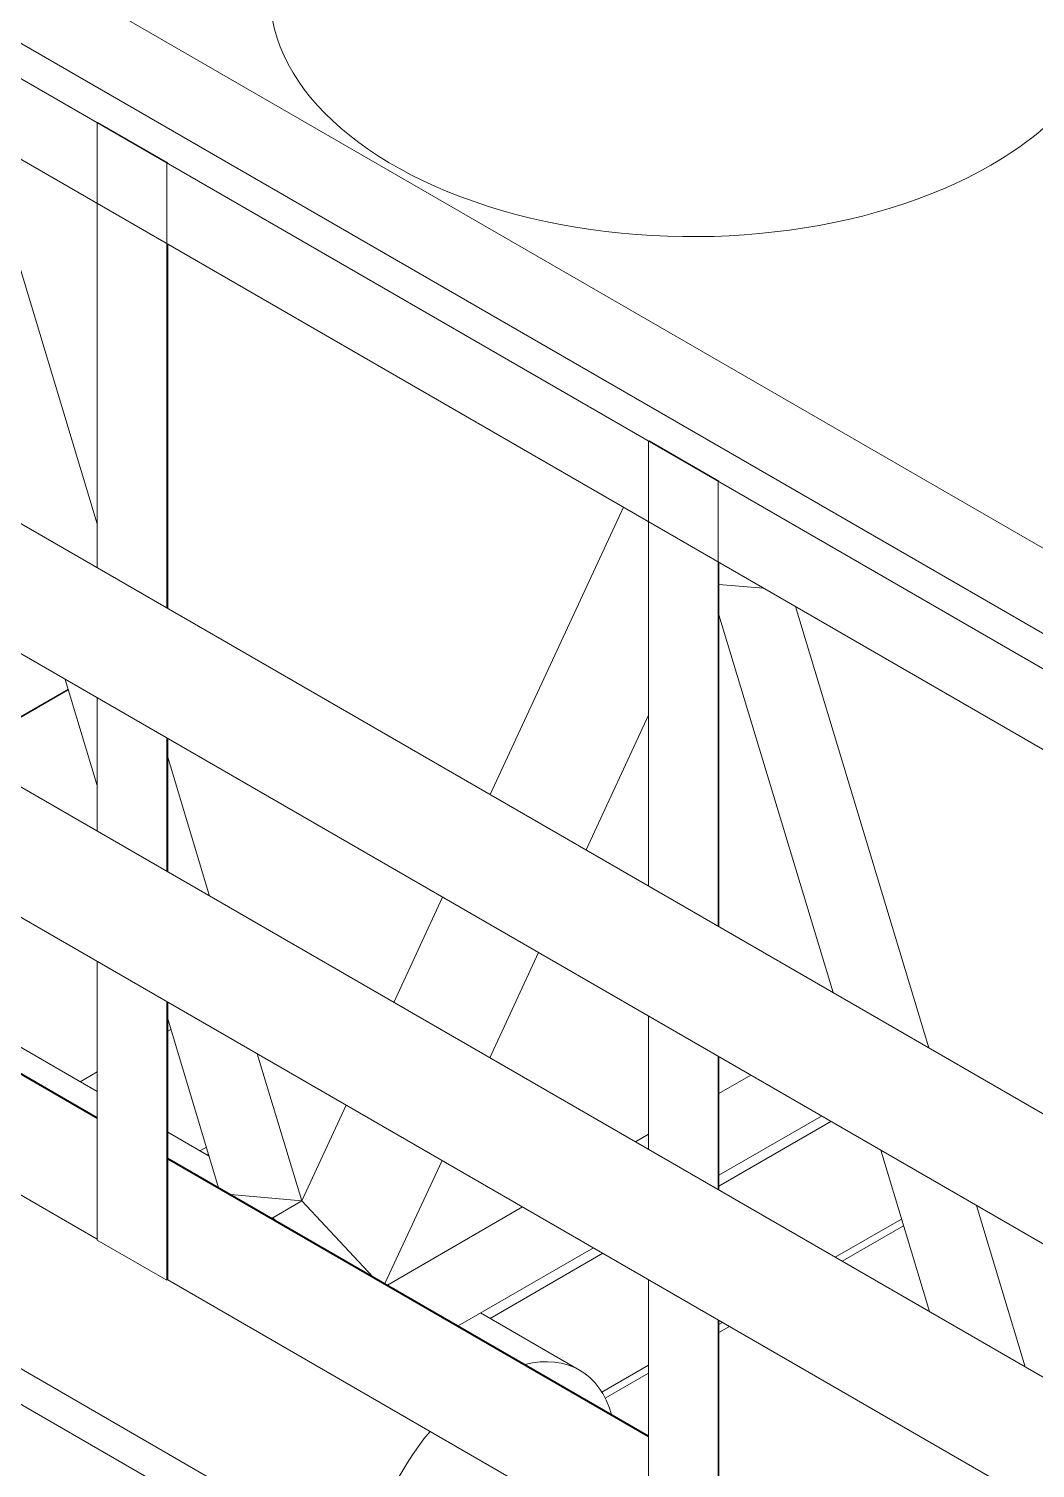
# Model space of a CAD drawing. Header units: millimetres. Extents: x -312439 to 477422, y -331570 to 212570.
# Drawn here: x 396200 to 396825, y 106753 to 107647 of the extents above; entities that cross this region are included whole.
import ezdxf

# ---------------------------------------------------------------- set-up
doc = ezdxf.new("R2010")
doc.units = ezdxf.units.MM

msp = doc.modelspace()

# ---------------------------------------------------------------- linework, layer by layer
at = {"color": 3, "linetype": 'Continuous', "lineweight": 0, "extrusion": (0, 0.816497, 0.57735)}
for p, q in [((397688.465, 106828.826), (395652.888, 108004.067)), ((397642.127, 106802.573), (395606.983, 107977.564)), ((395587.495, 107966.812), (399592.545, 105654.496)), ((397623.505, 106741.315), (395587.928, 107916.556)), ((396243.179, 107588.753), (396242.746, 107588.503)), ((396242.746, 107588.503), (396242.746, 107312.394)), ((396286.485, 107563.75), (396243.179, 107588.753)), ((396242.746, 107339.631), (396169.988, 107580.504)), ((396286.052, 107563.5), (396286.485, 107563.75)), ((396286.052, 107563.5), (396286.052, 107287.391)), ((396286.485, 107513.244), (396286.485, 107287.141)), ((396585.407, 107391.168), (396584.973, 107390.918)), ((396584.973, 107390.918), (396584.973, 107114.809)), ((396628.713, 107366.165), (396585.407, 107391.168)), ((396628.28, 107365.915), (396628.713, 107366.165)), ((396628.28, 107365.915), (396628.28, 107089.806)), ((396486.72, 107171.536), (396569.442, 107349.879)), ((396628.713, 107315.658), (396628.713, 107089.556)), ((396656.281, 107299.742), (396628.713, 107301.998)), ((396758.981, 107014.346), (396676.258, 107288.208)), ((396628.713, 107283.067), (396699.512, 107048.68)), ((396222.815, 107243.069), (396242.746, 107177.087)), ((396224.628, 107237.069), (396157.307, 107198.201)), ((396224.756, 107236.643), (396157.74, 107197.951)), ((396242.746, 107231.562), (396242.746, 107148.874)), ((396584.973, 107220.818), (396546.189, 107137.201)), ((396286.052, 107206.559), (396286.052, 107123.87)), ((396286.485, 107206.309), (396286.485, 107123.62)), ((396312.536, 107108.58), (396286.485, 107194.825)), ((396242.746, 106971.051), (395965.118, 107131.339)), ((396426.894, 107042.555), (396457.146, 107107.777)), ((396516.615, 107073.443), (396486.363, 107008.221)), ((396242.746, 107068.041), (396242.746, 106895.041)), ((396242.746, 106970.551), (396124.179, 107039.005)), ((396286.052, 107043.038), (396286.052, 106870.038)), ((396286.485, 107042.788), (396286.485, 106870.288)), ((396286.485, 107032.281), (396318.126, 106927.53)), ((396584.973, 107033.976), (396584.973, 106951.288)), ((396286.485, 107024.613), (396288.458, 107025.751)), ((396369.715, 106919.283), (396342.11, 107010.673)), ((396628.28, 107008.973), (396628.28, 106926.285)), ((396628.713, 107008.723), (396628.713, 106926.035)), ((396232.207, 106993.275), (396242.746, 106999.359)), ((396628.713, 106985.93), (396648.453, 106997.326)), ((396369.715, 106919.283), (396397.32, 106978.797)), ((396692.354, 106971.98), (396628.713, 106935.238)), ((396628.713, 106928.46), (396698.223, 106968.592)), ((396242.746, 106895.541), (396124.179, 106963.996)), ((396312.221, 106947.079), (396286.485, 106961.938)), ((396576.843, 106955.982), (396584.973, 106960.677)), ((396310.525, 106952.696), (396306.509, 106950.377)), ((396311.811, 106948.438), (396310.84, 106947.877)), ((396729.085, 106950.773), (396759.338, 106850.619)), ((396584.973, 106773.465), (396286.485, 106945.797)), ((396584.973, 106772.965), (396286.485, 106945.297)), ((396456.789, 106944.463), (396421.304, 106867.96)), ((396325.563, 106923.236), (396369.715, 106919.283)), ((396369.715, 106919.283), (396351.755, 106908.913)), ((396413.867, 106872.254), (396369.715, 106919.283)), ((396422.844, 106867.071), (396506.84, 106915.566)), ((396788.554, 106916.439), (396818.807, 106816.285)), ((396350.116, 106909.06), (396351.755, 106908.913)), ((396351.755, 106908.371), (396351.229, 106908.418)), ((396351.755, 106908.913), (396353.394, 106907.168)), ((396352.281, 106907.811), (396351.755, 106908.371)), ((396741.987, 106908.063), (396700.914, 106884.35)), ((396743.273, 106903.805), (396705.245, 106881.849)), ((396286.052, 106870.038), (396242.746, 106895.041)), ((396550.741, 106890.22), (396466.745, 106841.725)), ((396486.592, 106846.406), (396556.61, 106886.831)), ((396286.485, 106870.288), (396286.052, 106870.038)), ((396584.973, 106697.956), (396286.485, 106870.288)), ((396584.973, 106870.456), (396584.973, 106655.768)), ((396542.139, 106814.336), (396480.722, 106849.795)), ((396628.28, 106845.452), (396628.28, 106621.471)), ((396628.713, 106845.202), (396628.713, 106621.088)), ((396630.911, 106843.933), (396628.713, 106842.664)), ((396635.242, 106841.433), (396628.713, 106837.664)), ((396412.19, 106689.881), (396166.255, 106831.871)), ((396584.973, 106817.411), (396555.986, 106800.675)), ((396166.275, 106809.857), (396367.788, 106693.513)), ((396584.973, 106812.41), (396558.109, 106796.9))]:
    msp.add_line(p, q, dxfattribs=at)
at = {"color": 5, "linetype": 'Continuous', "lineweight": 0, "extrusion": (0, 0.816497, 0.57735)}
for p, q in [((397117.002, 106807.642), (395577.496, 107696.476)), ((395344.599, 107667.419), (396945.921, 106742.895)), ((397296.281, 106623.303), (395542.495, 107635.852)), ((395309.597, 107606.795), (397166.996, 106534.425))]:
    msp.add_line(p, q, dxfattribs=at)
at = {"color": 0, "linetype": 'Continuous', "lineweight": 0, "extrusion": (0, 0.816497, 0.57735)}
msp.add_line((396242.746, 106987.191), (395974.452, 107142.09), dxfattribs=at)
at = {"color": 3, "linetype": 'Continuous', "lineweight": 0}
for centre, major_axis, start_param, end_param in [((396612.079, 107669.266), (-262.225, 0), 0, 2.3561945), ((396612.079, 107669.266), (-262.225, 0), 2.3561945, 3.1415927), ((396486.765, 106718.426), (55.374, 95.91), 5.7753225, 6.7910481), ((396486.765, 106718.426), (55.374, 95.91), 1.283548, 2.1650752)]:
    msp.add_ellipse(centre, major_axis=major_axis, ratio=0.5773503, start_param=start_param, end_param=end_param, dxfattribs=at)

doc.saveas('drawing.dxf')
